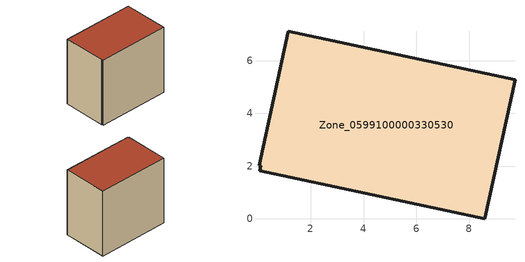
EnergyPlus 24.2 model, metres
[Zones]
Zone_0599100000330530
 floor ground (C_G): 0.11,2.01 0.04,2.03 1.14,7.12 9.74,5.28 8.6,0 0.07,1.83 z0
 wall outside (C_F): 8.6,0 9.74,5.28 1.14,7.12 0.04,2.03 0.11,2.01 0.07,1.83 8.6,0 z0:8.23
 roof outside (C_R): 0.11,2.01 0.07,1.83 8.6,0 9.74,5.28 1.14,7.12 0.04,2.03 z8.23
[BUILDING]
Pand.0599100000330530: North Axis=0; Terrain=City; Loads Convergence Tolerance Value=0.04; Temperature Convergence Tolerance Value=0.4; Solar Distribution=FullExterior; Maximum Number of Warmup Days=25; Minimum Number of Warmup Days=1
[Site:Location]
Rotterdam.The.Hague.AP_ZH_NLD Design_Conditions: Latitude=51.96; Longitude=4.45; Time Zone=1; Elevation=-4.5
[SITE:GROUNDTEMPERATURE:BUILDINGSURFACE]
18, 18, 18, 18, 18, 18, 18, 18, 18, 18, 18, 18
[MATERIAL] Thermal Absorptance=0.9; Solar Absorptance=0.7; Visible Absorptance=0.7
Name | Roughness | Thickness | Conductivity | Density | Specific Heat
G.TI.1975-1991 | MediumSmooth | 0.15 | 0.288461 | 540 | 1210
F.TI.1975-1991 | Rough | 0.3 | 0.230769 | 1920 | 840
R.TI.1975-1991 | MediumRough | 0.2 | 0.153846 | 1500 | 1000
[CONSTRUCTION]
C_G: G.TI.1975-1991
C_F: F.TI.1975-1991
C_R: R.TI.1975-1991
[ZONE]
Zone_0599100000330530: Type=1; Multiplier=1; Ceiling Height=Autocalculate; Volume=Autocalculate; Floor Area=autocalculate; Part of Total Floor Area=Yes
[ZONEINFILTRATION:DESIGNFLOWRATE]
Infil_Zone_0599100000330530: Zone or ZoneList or Space or SpaceList=Zone_0599100000330530; Schedule=AlwaysOn; Design Flow Rate Calculation Method=Flow/Area; Flow Rate per Floor Area=0.003; Constant Term Coefficient=1; Temperature Term Coefficient=0; Velocity Term Coefficient=0; Velocity Squared Term Coefficient=0
[HVACTEMPLATE:ZONE:IDEALLOADSAIRSYSTEM]
Zone_0599100000330530: Maximum Heating Supply Air Temperature=50; Minimum Cooling Supply Air Temperature=13; Maximum Heating Supply Air Humidity Ratio=0.0156; Minimum Cooling Supply Air Humidity Ratio=0.0077; Heating Limit=NoLimit; Cooling Limit=NoLimit; Dehumidification Control Type=ConstantSensibleHeatRatio; Cooling Sensible Heat Ratio=0.7; Dehumidification Setpoint=60; Humidification Control Type=None; Humidification Setpoint=30; Outdoor Air Method=None; Outdoor Air Flow Rate per Person=0.00944; Outdoor Air Flow Rate per Zone Floor Area=0; Outdoor Air Flow Rate per Zone=0; Demand Controlled Ventilation Type=None; Outdoor Air Economizer Type=NoEconomizer; Heat Recovery Type=None; Sensible Heat Recovery Effectiveness=0.7; Latent Heat Recovery Effectiveness=0.65
[ZONECONTROL:THERMOSTAT]
ThermostatControl_Zone_0599100000330530: Zone or ZoneList=Zone_0599100000330530; Control Type Schedule=DualSetpointControlType; Control 1=Thermostat_Zone_0599100000330530; Temperature Difference Between Cutout And Setpoint=0
[THERMOSTATSETPOINT:DUALSETPOINT]
Thermostat_Zone_0599100000330530: Heating Setpoint Temperature Schedule=HeatingSetpoint_Zone_0599100000330530; Cooling Setpoint Temperature Schedule=CoolingSetpoint_Zone_0599100000330530
[SCHEDULE:COMPACT]
HeatingSetpoint_Zone_0599100000330530: Through: 12/31, For: AllDays, Until: 24:00, 21
CoolingSetpoint_Zone_0599100000330530: Through: 12/31, For: AllDays, Until: 24:00, 24
DualSetpointControlType: Through: 12/31, For: AllDays, Until: 24:00, 4
AlwaysOn: Through: 12/31, For: AllDays, Until: 24:00, 1
